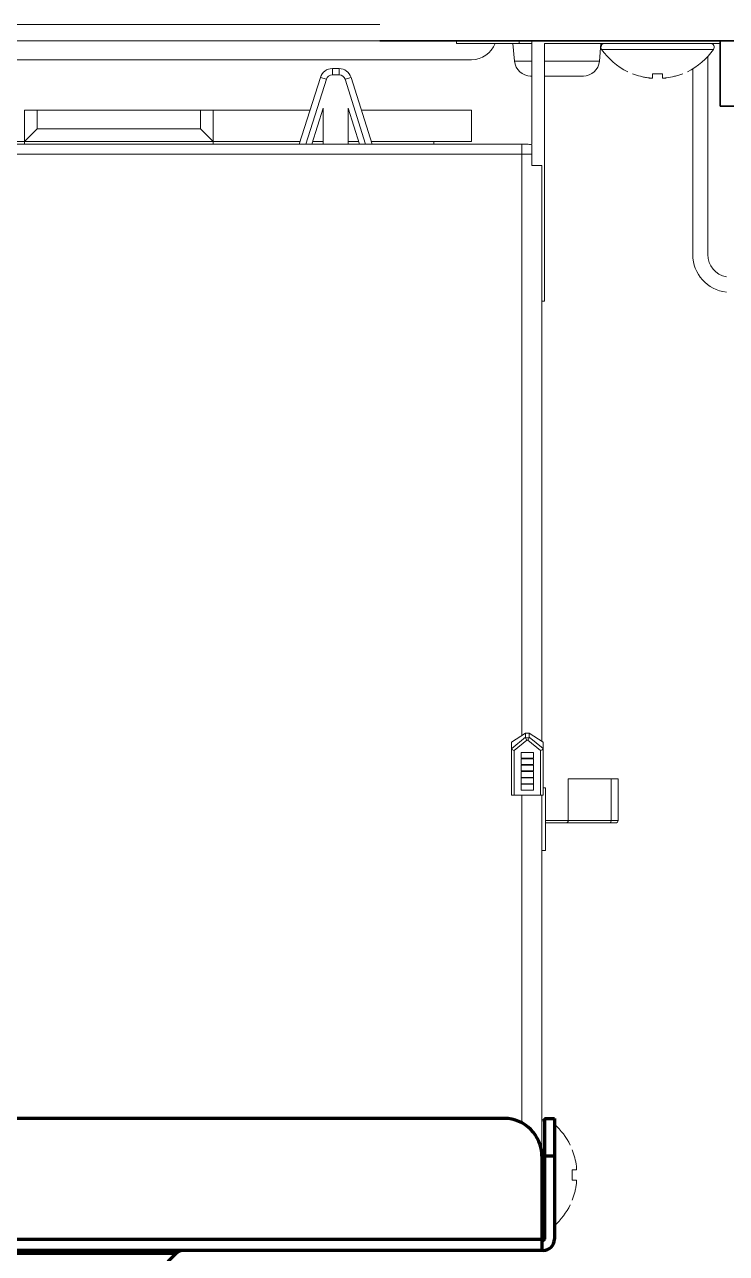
# Model space of a CAD drawing. Header units: millimetres. Extents: x 61566 to 667441, y 0 to 118800.
# Drawn here: x 435057.1 to 435112.9, y 53868.7 to 53966.4 of the extents above; entities that cross this region are included whole.
import ezdxf

# ---------------------------------------------------------------- set-up
doc = ezdxf.new("R2010")
doc.units = ezdxf.units.MM
doc.header["$LTSCALE"] = 200
doc.layers.add('LG-환기', color=2, linetype='Continuous')
doc.layers.add('환기유니트', color=6, linetype='Continuous')

# ---------------------------------------------------------------- blocks, each defined once
blk = doc.blocks.new('상업용 프리미엄 환기 250~500CMH')
at = {"layer": 'LG-환기', "color": 0, "linetype": 'Continuous', "lineweight": 70}
for p, q in [((796.615, 1088.36), (791.68, 1083.338)), ((762.5, 1083.099), (944.8, 1083.099)), ((762.6, 1075.599), (762.6, 1083.099)), ((791.68, 1083.338), (811.52, 1083.338)), ((761.6, 1072.599), (761.6, 1082.199)), ((762.4, 1072.599), (762.4, 1082.199)), ((762.6, 1082.299), (762.5, 1082.299)), ((944.7, 1082.199), (762.6, 1082.199)), ((761.6, 1075.599), (762.4, 1075.599)), ((762.4, 1072.599), (761.6, 1072.599)), ((765.6, 1072.599), (941.7, 1072.599))]:
    blk.add_line(p, q, dxfattribs=at)
at = {"layer": 'LG-환기', "color": 0, "linetype": 'Continuous', "lineweight": 18}
for p, q in [((762.6, 1046.898), (762.6, 1075.599)), ((764.2, 1072.946), (764.2, 1046.898)), ((762.6, 1051.299), (762.3, 1051.299)), ((762.3, 1046.299), (762.3, 1051.299)), ((756.537, 1048.899), (756.537, 1045.599)), ((762.3, 1048.899), (756.537, 1048.899)), ((756.737, 1049.099), (762.3, 1049.099)), ((757.099, 1048.899), (757.099, 1045.599)), ((760.504, 1048.899), (760.504, 1045.599)), ((762.504, 1042.687), (762.504, 1046.899)), ((762.504, 1046.899), (765.004, 1046.899)), ((762.704, 1046.899), (762.704, 1043.334)), ((764.804, 1043.334), (764.804, 1046.899)), ((765.004, 1046.899), (765.004, 1042.687)), ((762.3, 1046.299), (762.504, 1046.299)), ((763.254, 1046.487), (764.254, 1046.487)), ((763.254, 1046.02), (763.254, 1046.487)), ((763.254, 1046.02), (764.254, 1046.02)), ((763.254, 1045.979), (764.254, 1045.979)), ((763.254, 1045.513), (763.254, 1045.979)), ((764.254, 1046.02), (764.254, 1046.487)), ((764.254, 1045.513), (764.254, 1045.979)), ((760.504, 1045.599), (756.537, 1045.599)), ((763.254, 1045.513), (764.254, 1045.513)), ((763.254, 1045.006), (763.254, 1045.472)), ((763.254, 1045.472), (764.254, 1045.472)), ((763.254, 1045.006), (764.254, 1045.006)), ((763.254, 1044.498), (763.254, 1044.965)), ((763.254, 1044.965), (764.254, 1044.965)), ((764.254, 1045.006), (764.254, 1045.472)), ((764.254, 1044.498), (764.254, 1044.965)), ((763.254, 1044.498), (764.254, 1044.498)), ((763.254, 1043.991), (763.254, 1044.458)), ((763.254, 1044.458), (764.254, 1044.458)), ((763.254, 1043.991), (764.254, 1043.991)), ((763.254, 1043.951), (764.254, 1043.951)), ((763.254, 1043.484), (763.254, 1043.951)), ((764.254, 1043.991), (764.254, 1044.458)), ((764.254, 1043.484), (764.254, 1043.951)), ((763.604, 1042.283), (762.507, 1043.168)), ((762.704, 1043.334), (763.722, 1042.512)), ((763.254, 1043.484), (764.254, 1043.484)), ((763.785, 1042.512), (764.804, 1043.334)), ((765, 1043.168), (763.904, 1042.283)), ((763.604, 1041.959), (762.504, 1042.687)), ((762.6, 996.799), (762.6, 1042.622)), ((763.604, 1042.283), (763.604, 1041.959)), ((763.604, 1041.959), (763.904, 1041.959)), ((763.898, 1042.329), (763.609, 1042.329)), ((763.722, 1042.512), (763.785, 1042.512)), ((765.004, 1042.687), (763.904, 1041.959)), ((763.904, 1041.959), (763.904, 1042.283)), ((764.2, 995.099), (764.2, 1042.155)), ((762.4, 1007.599), (762.6, 1007.599)), ((762.4, 1007.599), (762.4, 987.099)), ((749.4, 1003.897), (749.4, 988.133)), ((750.6, 1003.897), (750.6, 989.122)), ((763.4, 996.799), (762.6, 996.799)), ((763.4, 995.899), (763.4, 996.799)), ((763.4, 995.899), (943.4, 995.899)), ((763.4, 995.122), (763.4, 986.899)), ((942.6, 995.099), (764.2, 995.099)), ((771.2, 995.099), (771.2, 994.899)), ((777.779, 989.797), (776.1, 995.099)), ((776.624, 995.099), (778.256, 989.948)), ((777.1, 995.099), (778, 992.257)), ((778, 992.257), (778, 995.099)), ((779.744, 989.948), (781.376, 995.099)), ((780, 995.099), (780, 992.257)), ((780, 992.257), (780.9, 995.099)), ((781.9, 995.099), (780.221, 989.797)), ((788.75, 992.399), (788.75, 995.099)), ((803.75, 995.099), (803.75, 992.399)), ((768.2, 994.899), (768.2, 992.399)), ((776.163, 994.899), (768.2, 994.899)), ((778.002, 994.899), (777.164, 994.899)), ((780.837, 994.899), (780, 994.899)), ((810.2, 994.899), (781.837, 994.899)), ((788.75, 994.899), (789.75, 993.899)), ((802.75, 993.899), (803.75, 994.899)), ((789.75, 993.899), (789.75, 992.399)), ((802.75, 993.899), (789.75, 993.899)), ((802.75, 992.399), (802.75, 993.899)), ((776.953, 992.399), (768.2, 992.399)), ((788.749, 992.399), (781.044, 992.399)), ((803.75, 992.399), (788.75, 992.399)), ((777.779, 989.797), (778.256, 989.948)), ((778.732, 989.099), (778.732, 989.599)), ((778.732, 989.599), (779.268, 989.599)), ((779.268, 989.099), (779.268, 989.599)), ((780.221, 989.797), (779.744, 989.948)), ((809.199, 988.399), (768.2, 988.399)), ((779.268, 989.099), (778.732, 989.099)), ((748.953, 987.569), (757.847, 987.569)), ((762.4, 987.099), (748.42, 987.099)), ((763.4, 987.099), (769.4, 987.099)), ((764.4, 986.899), (764.4, 987.099)), ((769.4, 987.099), (769.4, 986.899)), ((775.489, 986.899), (1012.299, 986.899)), ((1012.299, 985.599), (775.489, 985.599))]:
    blk.add_line(p, q, dxfattribs=at)
at = {"layer": 'LG-환기', "color": 0, "linetype": 'Continuous', "lineweight": 35}
for p, q in [((748.42, 992.099), (264.42, 992.099)), ((748.42, 992.099), (748.42, 986.899)), ((506.307, 986.899), (775.502, 986.899))]:
    blk.add_line(p, q, dxfattribs=at)
at = {"layer": 'LG-환기', "color": 0, "linetype": 'Continuous', "lineweight": 13}
for p, q in [((759.3, 989.699), (759.3, 989.698)), ((761, 989.699), (759.358, 989.699)), ((761, 989.699), (761, 989.698)), ((762.4, 989.699), (761.8, 989.699)), ((763.442, 989.699), (763.4, 989.699)), ((758.024, 988.512), (757.9, 987.099)), ((762.4, 988.512), (758.024, 988.512)), ((764.776, 988.512), (763.4, 988.512)), ((764.9, 987.099), (764.776, 988.512))]:
    blk.add_line(p, q, dxfattribs=at)
at = {"layer": 'LG-환기', "color": 0, "linetype": 'Continuous', "lineweight": 70}
for centre, radius, start, end in [((762.5, 1082.199), 0.9, 90, 180), ((791.11, 1083.899), 0.8, 270, 315.5), ((762.5, 1082.199), 0.1, 90, 180), ((765.6, 1075.599), 3, 180, 270)]:
    blk.add_arc(centre, radius, start, end, dxfattribs=at)
at = {"layer": 'LG-환기', "color": 0, "linetype": 'Continuous', "lineweight": 18}
for centre, radius, start, end in [((765.196, 1077.101), 5.4, 131.75494, 153.95716), ((762.3, 1081.299), 0.3, 0, 70.52728), ((765.196, 1077.097), 5.4, 206.08494, 228.24482), ((762.3, 1072.899), 0.3, 289.47272, 0), ((756.737, 1048.899), 0.2, 90, 180), ((760.704, 1048.899), 0.2, 90, 180), ((747.6, 1003.897), 3, 0, 83.87625), ((747.6, 1003.897), 1.8, 0, 79.75859), ((753.398, 984.503), 5.4, 116.08494, 145.39872), ((753.402, 984.503), 5.4, 34.60128, 63.95716), ((778.732, 990.099), 1, 197.57126, 270), ((778.732, 990.099), 0.5, 197.57126, 270), ((779.268, 990.099), 0.5, 270, 342.42874), ((779.268, 990.099), 1, 270, 342.42874), ((768.2, 986.399), 2, 90, 159.51239), ((749.2, 987.399), 0.3, 145.39872, 270), ((757.6, 987.399), 0.3, 270, 34.60128)]:
    blk.add_arc(centre, radius, start, end, dxfattribs=at)
at = {"layer": 'LG-환기', "color": 0, "linetype": 'Continuous', "lineweight": 13}
for centre, start, end in [((759.319, 988.399), 90, 175), ((763.481, 988.399), 5, 90)]:
    blk.add_arc(centre, 1.3, start, end, dxfattribs=at)
at = {"layer": 'LG-환기', "color": 0, "linetype": 'Continuous', "lineweight": 18}
for centre, major_axis, ratio, start_param, end_param in [((757.187, 1048.899), (0, 0.2), 0.437771, 0, 1.570796), ((762.704, 1042.967), (0.158, -0.262), 0.468311, 3.604253, 3.801072), ((762.704, 1043.151), (0.185, 0.088), 0.873778, 1.175208, 2.549184), ((764.804, 1043.151), (0.185, -0.088), 0.873778, 0.592408, 1.966385), ((764.804, 1042.967), (0.158, 0.262), 0.468311, 5.623705, 5.820525), ((763.832, 1042.24), (0.191, -0.154), 0.816603, 3.503383, 3.724392), ((763.722, 1042.329), (0.069, 0.197), 0.517755, 0.598724, 1.751692), ((763.785, 1042.329), (0.069, -0.197), 0.517755, 1.389901, 2.542869), ((763.675, 1042.24), (0.191, 0.154), 0.816603, 5.700386, 5.921394)]:
    blk.add_ellipse(centre, major_axis=major_axis, ratio=ratio, start_param=start_param, end_param=end_param, dxfattribs=at)
for points, knots in [([(760.195, 1079.099), (760.113, 1078.892), (760.043, 1078.68), (759.972, 1078.408), (759.958, 1078.353), (759.933, 1078.243), (759.921, 1078.188), (759.889, 1078.022), (759.871, 1077.911), (759.856, 1077.799)], [0, 0, 0, 0, 0.5, 0.5, 0.625, 0.625, 0.75, 0.75, 1, 1, 1, 1]), ([(759.856, 1077.799), (759.854, 1077.779), (759.851, 1077.76), (759.848, 1077.731), (759.848, 1077.722), (759.846, 1077.703), (759.845, 1077.694), (759.843, 1077.666), (759.842, 1077.649), (759.841, 1077.624), (759.841, 1077.617), (759.84, 1077.601), (759.84, 1077.594), (759.84, 1077.573), (759.84, 1077.561), (759.842, 1077.544), (759.842, 1077.539), (759.843, 1077.53), (759.844, 1077.521), (759.846, 1077.515), (759.847, 1077.509), (759.848, 1077.507), (759.851, 1077.501), (759.854, 1077.499), (759.856, 1077.499)], [0, 0, 0, 0, 0.125, 0.125, 0.1875, 0.1875, 0.25, 0.25, 0.375, 0.375, 0.4375, 0.4375, 0.5, 0.5, 0.625, 0.625, 0.6875, 0.6875, 0.75, 0.8125, 0.8125, 0.875, 0.875, 1, 1, 1, 1]), ([(759.856, 1077.499), (759.871, 1077.499), (759.889, 1077.499), (759.921, 1077.499), (759.932, 1077.499), (759.957, 1077.499), (759.971, 1077.499), (759.999, 1077.499), (760.014, 1077.499), (760.046, 1077.499), (760.096, 1077.499), (760.154, 1077.499), (760.195, 1077.499)], [0, 0, 0, 0, 0.25, 0.25, 0.375, 0.375, 0.5, 0.5, 0.625, 0.625, 0.75, 1, 1, 1, 1]), ([(759.856, 1076.699), (759.854, 1076.699), (759.851, 1076.697), (759.848, 1076.691), (759.848, 1076.689), (759.846, 1076.683), (759.845, 1076.68), (759.843, 1076.669), (759.842, 1076.66), (759.841, 1076.643), (759.841, 1076.637), (759.84, 1076.625), (759.84, 1076.618), (759.84, 1076.597), (759.84, 1076.582), (759.842, 1076.558), (759.842, 1076.549), (759.843, 1076.532), (759.844, 1076.514), (759.846, 1076.496), (759.847, 1076.477), (759.848, 1076.467), (759.851, 1076.438), (759.854, 1076.419), (759.856, 1076.399)], [0, 0, 0, 0, 0.125, 0.125, 0.1875, 0.1875, 0.25, 0.25, 0.375, 0.375, 0.4375, 0.4375, 0.5, 0.5, 0.625, 0.625, 0.6875, 0.6875, 0.75, 0.8125, 0.8125, 0.875, 0.875, 1, 1, 1, 1]), ([(760.195, 1076.699), (760.154, 1076.699), (760.116, 1076.699), (760.063, 1076.699), (760.046, 1076.699), (760.014, 1076.699), (759.999, 1076.699), (759.928, 1076.699), (759.885, 1076.699), (759.856, 1076.699)], [0, 0, 0, 0, 0.25, 0.25, 0.375, 0.375, 0.5, 0.5, 1, 1, 1, 1]), ([(759.856, 1076.399), (759.885, 1076.176), (759.928, 1075.956), (760.013, 1075.631), (760.045, 1075.524), (760.097, 1075.364), (760.116, 1075.31), (760.154, 1075.204), (760.174, 1075.152), (760.195, 1075.099)], [0, 0, 0, 0, 0.5, 0.5, 0.75, 0.75, 0.875, 0.875, 1, 1, 1, 1]), ([(763.4, 995.171), (763.4, 995.197), (763.4, 995.231), (763.4, 995.287), (763.4, 995.298), (763.4, 995.323), (763.4, 995.337), (763.4, 995.377), (763.4, 995.407), (763.4, 995.455), (763.4, 995.471), (763.4, 995.505), (763.4, 995.523), (763.4, 995.577), (763.4, 995.614), (763.4, 995.673), (763.4, 995.692), (763.4, 995.723), (763.4, 995.733), (763.4, 995.753), (763.4, 995.764), (763.4, 995.815), (763.4, 995.857), (763.4, 995.899)], [0, 0, 0, 0, 0.25, 0.25, 0.3125, 0.3125, 0.375, 0.375, 0.5, 0.5, 0.5625, 0.5625, 0.625, 0.625, 0.75, 0.75, 0.8125, 0.8125, 0.84375, 0.84375, 0.875, 0.875, 1, 1, 1, 1]), ([(764.2, 995.099), (764.133, 995.099), (764.066, 995.099), (763.931, 995.1), (763.864, 995.101), (763.73, 995.108), (763.664, 995.114), (763.531, 995.135), (763.465, 995.15), (763.4, 995.171)], [0, 0, 0, 0, 0.25, 0.25, 0.5, 0.5, 0.75, 0.75, 1, 1, 1, 1]), ([(752.7, 989.843), (752.477, 989.814), (752.257, 989.771), (751.932, 989.686), (751.825, 989.654), (751.665, 989.602), (751.611, 989.583), (751.505, 989.545), (751.453, 989.525), (751.4, 989.504)], [0, 0, 0, 0, 0.5, 0.5, 0.75, 0.75, 0.875, 0.875, 1, 1, 1, 1]), ([(753, 989.843), (753, 989.845), (752.998, 989.848), (752.992, 989.851), (752.99, 989.851), (752.984, 989.853), (752.981, 989.854), (752.97, 989.856), (752.961, 989.857), (752.944, 989.858), (752.938, 989.858), (752.926, 989.859), (752.919, 989.859), (752.898, 989.859), (752.883, 989.859), (752.859, 989.857), (752.85, 989.857), (752.833, 989.856), (752.815, 989.855), (752.797, 989.853), (752.778, 989.852), (752.768, 989.851), (752.739, 989.848), (752.72, 989.845), (752.7, 989.843)], [0, 0, 0, 0, 0.125, 0.125, 0.1875, 0.1875, 0.25, 0.25, 0.375, 0.375, 0.4375, 0.4375, 0.5, 0.5, 0.625, 0.625, 0.6875, 0.6875, 0.75, 0.8125, 0.8125, 0.875, 0.875, 1, 1, 1, 1]), ([(753, 989.504), (753, 989.545), (753, 989.583), (753, 989.636), (753, 989.653), (753, 989.685), (753, 989.7), (753, 989.771), (753, 989.814), (753, 989.843)], [0, 0, 0, 0, 0.25, 0.25, 0.375, 0.375, 0.5, 0.5, 1, 1, 1, 1]), ([(754.1, 989.843), (754.08, 989.845), (754.061, 989.848), (754.032, 989.851), (754.023, 989.851), (754.004, 989.853), (753.995, 989.854), (753.967, 989.856), (753.95, 989.857), (753.925, 989.858), (753.918, 989.858), (753.902, 989.859), (753.895, 989.859), (753.874, 989.859), (753.862, 989.859), (753.845, 989.857), (753.84, 989.857), (753.831, 989.856), (753.822, 989.855), (753.816, 989.853), (753.81, 989.852), (753.808, 989.851), (753.802, 989.848), (753.8, 989.845), (753.8, 989.843)], [0, 0, 0, 0, 0.125, 0.125, 0.1875, 0.1875, 0.25, 0.25, 0.375, 0.375, 0.4375, 0.4375, 0.5, 0.5, 0.625, 0.625, 0.6875, 0.6875, 0.75, 0.8125, 0.8125, 0.875, 0.875, 1, 1, 1, 1]), ([(753.8, 989.843), (753.8, 989.828), (753.8, 989.81), (753.8, 989.778), (753.8, 989.767), (753.8, 989.742), (753.8, 989.728), (753.8, 989.7), (753.8, 989.685), (753.8, 989.653), (753.8, 989.603), (753.8, 989.545), (753.8, 989.504)], [0, 0, 0, 0, 0.25, 0.25, 0.375, 0.375, 0.5, 0.5, 0.625, 0.625, 0.75, 1, 1, 1, 1]), ([(755.4, 989.504), (755.193, 989.586), (754.981, 989.656), (754.709, 989.727), (754.654, 989.741), (754.544, 989.766), (754.489, 989.778), (754.323, 989.81), (754.212, 989.828), (754.1, 989.843)], [0, 0, 0, 0, 0.5, 0.5, 0.625, 0.625, 0.75, 0.75, 1, 1, 1, 1])]:
    blk.add_open_spline(points, degree=3, knots=knots, dxfattribs=at)
for points in [[(760.195, 1079.099), (760.175, 1079.101), (760.175, 1079.101), (760.195, 1079.099)], [(760.195, 1077.499), (760.175, 1077.23), (760.175, 1076.964), (760.195, 1076.699)], [(760.195, 1075.099), (760.175, 1075.097), (760.175, 1075.097), (760.195, 1075.099)], [(751.4, 989.504), (751.398, 989.524), (751.398, 989.524), (751.4, 989.504)], [(753.8, 989.504), (753.531, 989.524), (753.265, 989.524), (753, 989.504)], [(755.4, 989.504), (755.402, 989.524), (755.402, 989.524), (755.4, 989.504)]]:
    blk.add_open_spline(points, degree=3, dxfattribs=at)
at = {"layer": 'LG-환기', "color": 0, "linetype": 'Continuous', "lineweight": 13}
for points, knots in [([(759.3, 989.698), (759.31, 989.698), (759.319, 989.698), (759.338, 989.699), (759.348, 989.699), (759.358, 989.699)], [0, 0, 0, 0, 0.5, 0.5, 1, 1, 1, 1]), ([(761, 989.698), (761.067, 989.698), (761.134, 989.699), (761.234, 989.699), (761.284, 989.699), (761.343, 989.699), (761.368, 989.699), (761.384, 989.699), (761.393, 989.699), (761.468, 989.699), (761.534, 989.699), (761.667, 989.699), (761.734, 989.698), (761.8, 989.698)], [0, 0, 0, 0, 0.25, 0.25, 0.375, 0.4375, 0.46875, 0.46875, 0.5, 0.5, 0.75, 0.75, 1, 1, 1, 1]), ([(761.8, 989.698), (761.8, 989.698), (761.8, 989.698), (761.8, 989.699), (761.8, 989.699), (761.8, 989.699)], [0, 0, 0, 0, 0.5, 0.5, 1, 1, 1, 1])]:
    blk.add_open_spline(points, degree=3, knots=knots, dxfattribs=at)
blk.add_open_spline([(763.442, 989.699), (763.452, 989.699), (763.471, 989.699), (763.49, 989.698), (763.5, 989.698)], degree=3, dxfattribs=at)

msp = doc.modelspace()

# ---------------------------------------------------------------- block references
at = {"layer": '환기유니트', "rotation": 180}
msp.add_blockref('상업용 프리미엄 환기 250~500CMH', (435860.857, 54952.042), dxfattribs=at)

doc.saveas('drawing.dxf')
